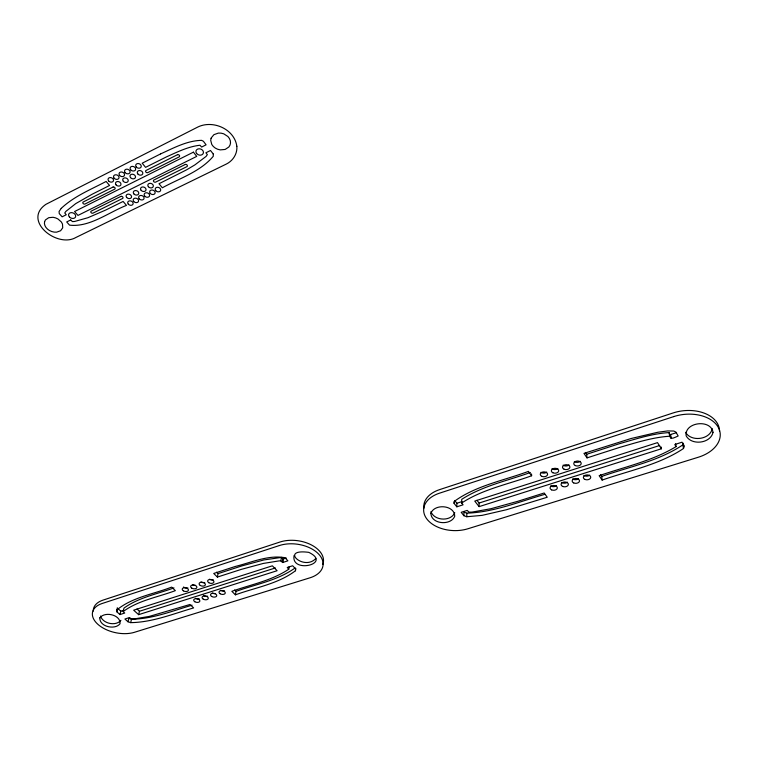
<?xml version="1.0" encoding="UTF-8"?>
<svg xmlns="http://www.w3.org/2000/svg" width="758" height="758" viewBox="0 0 758 758"><rect width="100%" height="100%" fill="white"/><g stroke="black" fill="none" stroke-linecap="round" stroke-linejoin="round"><path stroke-width="1.14" d="M466.805 516.738L466.824 513.157L463.943 512.133L463.905 515.715L466.805 516.738L482.097 515.364L506.515 509.717L547.248 497.248L544.159 492.994L517.553 501.37L491.042 508.694L471.959 512.105L468.975 512.152L467.203 510.399L461.196 512.304L463.905 515.715M288.779 569.192L287.225 567.505L292.645 565.762L295.611 568.851L295.44 570.765C278.11 583.944 255.484 587.526 235.416 594.831L231.853 591.316C250.898 584.541 271.809 580.666 288.779 569.192L289.111 566.757M454.108 501.578L454.08 503.369L456.828 506.818L463.062 504.819L461.66 503.037L461.717 499.342C482.439 485.925 507.358 480.79 530.335 472.509M456.828 506.818L456.885 503.246L454.828 500.659M712.293 428.677C709.914 439.82 691.002 442.094 685.564 432.306M295.44 570.765L295.762 568.434M282.44 562.521L282.952 559.025L281.408 557.424L263.898 559.935L241.963 565.885L218.058 573.616L217.385 577.075L241.347 569.362L263.339 563.421L279.219 560.873L280.886 560.92L282.677 562.512L287.898 560.825L285.017 557.717C268.36 554.704 251.372 562.502 235.312 566.463L213.728 573.465L217.385 577.075M282.677 562.512L283.189 559.025L286.306 558.002M280.886 560.92L281.408 557.424M461.66 503.037C482.581 489.223 508.277 484.267 531.614 475.759L531.529 473.958M235.416 594.831L236.032 591.373L234.61 589.961M454.08 503.369L454.544 501.19C476.251 485.499 503.729 480.563 528.43 471.381L531.614 475.759M138.629 614.662L277.106 570.717L272.368 565.819L133.673 610.181L138.629 614.662L139.463 611.261L275.381 567.95M130.67 622.631C152.415 622.375 173.023 613.857 193.631 607.907L190.012 604.486L149.165 616.443L133.929 618.973L131.418 618.983L129.523 617.552L124.909 619.011L127.998 621.778L130.67 622.631L131.522 619.229C152.424 619.011 172.274 610.976 192.077 605.178M127.998 621.778L128.851 618.376L131.522 619.229M117.291 607.783L116.817 611.782L119.944 614.577L124.719 613.042L123.118 611.602L123.98 608.106C138.619 597.465 157.257 594.054 173.98 587.886M119.944 614.577L120.816 611.175L123.677 610.256M116.817 611.782L117.708 608.39L120.816 611.175M676.041 446.633L674.81 444.51L682.02 442.198L684.417 446.083L683.489 448.518C659.128 464.806 629.434 470.51 602.136 480.07L599.152 475.683C624.943 466.786 652.515 460.921 676.041 446.633L675.634 443.762M294.104 555.434C290.475 574.052 332.724 563.857 308.809 552.364C278.897 548.347 303.901 571.57 315.821 558.475M683.489 448.518L682.863 444.861L683.479 443.24M454.781 512.73C450.802 521.798 434.107 520.879 430.961 511.565M120.92 620.347C115.832 626.506 102.823 623.682 100.511 616.046M116.694 610.048C132.167 597.257 153.362 594.196 171.649 587.109L175.363 590.624C158.015 597.171 138.202 600.412 123.118 611.602M295.118 567.95C277.798 580.448 255.806 584.266 236.032 591.373M682.863 444.861C658.598 461.148 628.979 466.871 601.767 476.431L600.582 474.679M585.479 452.46L586.711 454.26L618.945 443.856C635.375 439.157 651.927 433.642 669.077 432.581C671.569 439.043 669.996 439.706 678.173 435.983L675.88 432.069L673.777 431.037L667.58 430.942L657.897 432.24L631.12 438.503L583.963 453.369L587.033 457.889L619.371 447.485C635.858 442.786 652.467 437.29 669.665 436.229L670.925 438.247M670.337 434.59L676.562 432.657M456.885 503.246L462.067 501.578M476.924 500.271L479.084 503.047L659.687 445.496M661.374 448.783L657.508 442.625L474.764 501.085L479.084 506.628L661.374 448.783L661.09 446.964M544.831 494.33C519.239 501.711 493.761 512.275 466.824 513.157M136.99 609.015L139.463 611.261M216.599 572.167L218.058 573.616M670.622 434.59L671.218 438.238M669.077 432.581L669.665 436.229M601.767 476.431L602.136 480.07M586.711 454.26L587.033 457.889M479.084 503.047L479.084 506.628M568.964 464.91A3.695 2.464 -1.6 0 1 563.109 465.156M557.812 468.501A3.676 2.454 -1.2 0 1 551.985 468.738M546.745 472.063A3.657 2.435 -0.8 0 1 540.947 472.3M578.534 478.649A3.667 2.416 -1.7 0 1 572.726 478.876M589.705 475.114A3.686 2.435 -2.2 0 1 583.868 475.342M556.438 485.622A3.629 2.388 -0.9 0 1 550.696 485.85M567.439 482.145A3.648 2.397 -1.3 0 1 561.669 482.372M423.902 508.192A30.235 19.689 2.7 0 1 439.555 489.64L673.151 412.939A33.854 22.503 -6.1 0 1 719.503 430.999M580.211 461.29A3.724 2.482 -2.1 0 1 574.318 461.537M93.3 611.1A26.464 15.132 12.3 0 1 103.06 600.109L279.948 542.036A28.292 17.557 7.9 0 1 311.472 544.974A28.292 17.557 7.9 0 1 322.794 564.407M213.282 579.756A3.184 1.914 10.2 0 1 209.464 579.235M204.764 582.504A3.165 1.904 10.5 0 1 200.955 581.983M195.583 585.375A3.155 1.886 10.7 0 1 192.504 584.702M187.899 587.924A3.146 1.876 10.9 0 1 183.559 586.986M215.367 593.656A3.146 1.876 10.1 0 1 212.306 592.993M224.576 590.823A3.155 1.886 9.8 0 1 220.786 590.302M199.288 598.82A3.127 1.848 10.5 0 1 195.526 598.299M207.654 596.167A3.136 1.857 10.3 0 1 203.343 595.238M213.282 154.026L213.254 156.309C200.197 171.829 179.608 178.282 162.326 187.785L159.009 183.73L186.601 169.83L194.882 164.893L206.072 156.423L207.351 154.613L205.911 152.794L210.506 150.482L213.282 154.026M430.885 513.232C431.084 524.328 450.83 525.929 454.715 516.302C454.762 505.055 434.628 503.378 430.885 513.232M713.013 432.344C710.606 443.544 691.448 445.799 686.142 435.803C684.275 422.017 711.042 418.842 713.013 432.344M236.847 146.294C237.491 153.77 232.99 160.791 226.358 164.041L75.743 237.557C57.077 248.273 22.058 220.455 45.973 204.3L197.791 127.041C212.884 119.641 234.468 129.021 236.847 146.294M44.608 221.677L44.457 223.316A1.525 1.128 22.9 0 0 44.495 223.799L44.836 225.259A1.525 1.128 22.8 0 0 45.025 225.751L45.802 227.163A1.525 1.118 22.7 0 0 46.134 227.618L47.309 228.907A1.525 1.118 22.6 0 0 47.754 229.295L49.242 230.356A1.525 1.118 22.5 0 0 49.782 230.659L51.468 231.417A1.516 1.118 22.4 0 0 52.056 231.616L53.846 232.033A1.516 1.118 22.3 0 0 54.443 232.119L56.206 232.156A1.516 1.118 22.3 0 0 56.784 232.109L60.612 230.735L62.573 228.025A1.525 1.128 22.2 0 0 62.706 227.58L62.497 224.235A1.525 1.137 22.4 0 0 62.317 223.743L61.54 222.321A1.525 1.137 22.4 0 0 61.218 221.857L58.11 219.1A1.535 1.137 22.6 0 0 57.57 218.787L55.865 218.01A1.535 1.137 22.7 0 0 55.268 217.811L53.467 217.385A1.535 1.137 22.8 0 0 52.861 217.309L48.739 217.688L45.575 219.839A1.535 1.128 23 0 0 45.3 220.218L44.608 221.677M99.848 617.836C99.298 626.781 115.083 630.22 120.048 623.739C120.854 614.766 104.812 611.09 99.848 617.836M211.103 138.335L210.771 139.917A1.611 1.317 18.6 0 0 210.743 140.467L211.719 144.266A1.601 1.317 18.4 0 0 212.013 144.787L213.121 146.237A1.601 1.317 18.2 0 0 213.557 146.682L215.035 147.876A1.601 1.308 18 0 0 215.575 148.227L217.319 149.089A1.601 1.308 17.9 0 0 217.934 149.317L219.829 149.79A1.601 1.308 17.7 0 0 220.474 149.876L225.154 149.449L228.717 147.09A1.601 1.317 17.3 0 0 229.077 146.664L229.901 145.271A1.601 1.317 17.3 0 0 230.1 144.769L230.46 143.186A1.601 1.327 17.4 0 0 230.489 142.646L230.337 140.988A1.611 1.327 17.5 0 0 230.205 140.438L229.56 138.828A1.611 1.327 17.6 0 0 229.267 138.307L228.158 136.838A1.611 1.327 17.7 0 0 227.722 136.393L223.942 133.948A1.611 1.336 18.1 0 0 223.326 133.711L221.412 133.237A1.611 1.336 18.3 0 0 220.758 133.143L218.825 133.095A1.611 1.336 18.4 0 0 218.19 133.152L213.936 134.659L211.302 137.823A1.611 1.327 18.6 0 0 211.103 138.335M61.218 208.393L59.067 211.51L59.257 213.595L62.128 216.816L66.259 214.751L64.762 212.97L65.832 211.425L75.753 203.599L92.031 194.294L109.569 185.473L106.139 181.437C90.77 189.595 74.019 196.246 61.218 208.393M160.63 153.883L142.191 163.207L145.583 167.347L166.457 156.878C177.22 152.083 188.155 146.55 199.989 145.242L201.647 147.061L206.081 144.816L203.39 141.253L201.59 140.353C186.999 140.628 173.658 148.028 160.63 153.883M113.103 186.999L83.058 202.073A1.488 1.128 22.3 0 0 84.83 204.101L114.865 189.074A1.507 1.165 21.7 0 0 113.103 186.999M177.58 154.651L145.877 170.559A1.525 1.203 20.9 0 0 147.621 172.682L179.295 156.821A1.535 1.232 19.9 0 0 177.58 154.651M193.423 152.159L74.559 211.539L77.979 215.414L196.739 156.385L193.423 152.159M70.683 219.962L66.704 221.942L69.547 225.135C89.577 227.533 108.546 212.363 126.472 205.39L123.118 201.448L105.646 210.07L87.9 217.726L74.625 221.469L72.427 221.601L70.683 219.962M121.024 196.341L91.036 211.217A1.478 1.118 21.7 0 0 92.779 213.225L122.758 198.388A1.497 1.156 21 0 0 121.024 196.341M185.35 164.42L153.722 180.11A1.507 1.194 20.1 0 0 155.447 182.214L187.055 166.571A1.525 1.222 19.1 0 0 185.35 164.42M279.418 545.533L102.131 603.501A26.53 15.122 12.2 0 0 97.953 624.384A26.53 15.122 12.2 0 0 134.46 632.295L309.984 577.804A28.359 17.548 7.9 0 0 318.616 554.041A28.359 17.548 7.9 0 0 279.418 545.533M673.767 416.587L439.451 493.202A30.32 19.689 2.7 0 0 427.199 519.429A30.32 19.689 2.7 0 0 467.923 528.762L698.345 457.226A33.958 22.513 -6 0 0 717.94 426.745A33.958 22.513 -6 0 0 673.767 416.587M148.388 186.705A2.824 2.217 20.1 0 0 153.135 186.828A2.824 2.217 20.1 0 0 150.245 183.322A2.824 2.217 20.1 0 0 148.388 186.705M141.111 190.305A2.814 2.198 20.4 0 0 145.83 190.438A2.814 2.198 20.4 0 0 142.94 186.951A2.814 2.198 20.4 0 0 141.111 190.305M133.872 193.887A2.814 2.189 20.5 0 0 138.572 194.02A2.814 2.189 20.5 0 0 135.682 190.542A2.814 2.189 20.5 0 0 133.872 193.887M126.671 197.44A2.805 2.17 20.7 0 0 131.361 197.573A2.805 2.17 20.7 0 0 128.462 194.124A2.805 2.17 20.7 0 0 126.671 197.44M575.313 465.583A3.733 2.482 -2 0 0 581.197 463.697A3.733 2.482 -2 0 0 575.957 461.29A3.733 2.482 -2 0 0 575.313 465.583M564.066 469.193A3.714 2.464 -1.6 0 0 569.902 467.326A3.714 2.464 -1.6 0 0 564.672 464.929A3.714 2.464 -1.6 0 0 564.066 469.193M552.904 472.774A3.686 2.454 -1.1 0 0 558.703 470.917A3.686 2.454 -1.1 0 0 553.473 468.539A3.686 2.454 -1.1 0 0 552.904 472.774M541.837 476.327A3.667 2.435 -0.7 0 0 547.589 474.489A3.667 2.435 -0.7 0 0 542.368 472.12A3.667 2.435 -0.7 0 0 541.837 476.327M573.692 482.912A3.676 2.416 -1.7 0 0 579.5 481.084A3.676 2.416 -1.7 0 0 574.327 478.734A3.676 2.416 -1.7 0 0 573.692 482.912M584.873 479.388A3.695 2.435 -2.1 0 0 590.728 477.549A3.695 2.435 -2.1 0 0 585.546 475.181A3.695 2.435 -2.1 0 0 584.873 479.388M551.606 489.867A3.638 2.388 -0.9 0 0 557.32 488.076A3.638 2.388 -0.9 0 0 552.156 485.745A3.638 2.388 -0.9 0 0 551.606 489.867M562.607 486.399A3.657 2.397 -1.3 0 0 568.367 484.599A3.657 2.397 -1.3 0 0 563.194 482.249A3.657 2.397 -1.3 0 0 562.607 486.399M155.75 190.637A2.814 2.208 19.6 0 0 160.488 190.77A2.814 2.208 19.6 0 0 157.626 187.273A2.814 2.208 19.6 0 0 155.75 190.637M137.852 173.961A2.852 2.246 21.2 0 0 142.618 174.084A2.852 2.246 21.2 0 0 139.69 170.522A2.852 2.246 21.2 0 0 137.852 173.961M130.547 177.628A2.843 2.227 21.4 0 0 135.303 177.751A2.843 2.227 21.4 0 0 132.366 174.207A2.843 2.227 21.4 0 0 130.547 177.628M123.289 181.266A2.833 2.208 21.5 0 0 128.026 181.399A2.833 2.208 21.5 0 0 125.079 177.874A2.833 2.208 21.5 0 0 123.289 181.266M116.069 184.895A2.833 2.198 21.7 0 0 120.787 185.018A2.833 2.198 21.7 0 0 117.841 181.513A2.833 2.198 21.7 0 0 116.069 184.895M136.26 166.997A2.861 2.265 21.5 0 0 141.045 167.111A2.861 2.265 21.5 0 0 138.108 163.529A2.861 2.265 21.5 0 0 136.26 166.997M130.679 169.811A2.861 2.246 21.7 0 0 135.455 169.934A2.861 2.246 21.7 0 0 132.508 166.362A2.861 2.246 21.7 0 0 130.679 169.811M125.127 172.616A2.852 2.236 21.8 0 0 129.893 172.739A2.852 2.236 21.8 0 0 126.946 169.176A2.852 2.236 21.8 0 0 125.127 172.616M119.603 175.401A2.852 2.227 21.9 0 0 124.359 175.534A2.852 2.227 21.9 0 0 121.403 171.981A2.852 2.227 21.9 0 0 119.603 175.401M114.107 178.187A2.843 2.217 22.1 0 0 118.845 178.31A2.843 2.217 22.1 0 0 115.889 174.776A2.843 2.217 22.1 0 0 114.107 178.187M108.631 180.944A2.843 2.198 22.2 0 0 113.359 181.077A2.843 2.198 22.2 0 0 110.393 177.561A2.843 2.198 22.2 0 0 108.631 180.944M150.207 193.366A2.814 2.198 19.8 0 0 154.926 193.489A2.814 2.198 19.8 0 0 152.055 190.012A2.814 2.198 19.8 0 0 150.207 193.366M144.683 196.076A2.805 2.189 20 0 0 149.392 196.208A2.805 2.189 20 0 0 146.521 192.74A2.805 2.189 20 0 0 144.683 196.076M139.188 198.776A2.805 2.179 20.1 0 0 143.887 198.909A2.805 2.179 20.1 0 0 141.007 195.45A2.805 2.179 20.1 0 0 139.188 198.776M133.721 201.457A2.795 2.16 20.3 0 0 138.401 201.59A2.795 2.16 20.3 0 0 135.521 198.16A2.795 2.16 20.3 0 0 133.721 201.457M128.273 204.139A2.795 2.151 20.4 0 0 132.944 204.272A2.795 2.151 20.4 0 0 130.063 200.842A2.795 2.151 20.4 0 0 128.273 204.139M196.625 153.523A3.847 3.127 18.9 0 0 203.135 153.647A3.847 3.127 18.9 0 0 199.278 148.776A3.847 3.127 18.9 0 0 196.625 153.523M69.366 216.902A3.695 2.767 22.3 0 0 75.487 217.091A3.695 2.767 22.3 0 0 71.536 212.619A3.695 2.767 22.3 0 0 69.366 216.902M208.772 582.684A3.184 1.914 10.2 0 0 213.898 582.106A3.184 1.914 10.2 0 0 209.691 579.491A3.184 1.914 10.2 0 0 208.772 582.684M200.245 585.422A3.174 1.904 10.4 0 0 205.342 584.854A3.174 1.904 10.4 0 0 201.135 582.248A3.174 1.904 10.4 0 0 200.245 585.422M191.774 588.142A3.165 1.886 10.6 0 0 196.843 587.573A3.165 1.886 10.6 0 0 192.646 584.986A3.165 1.886 10.6 0 0 191.774 588.142M183.37 590.842A3.155 1.876 10.8 0 0 188.41 590.283A3.155 1.876 10.8 0 0 184.203 587.706A3.155 1.876 10.8 0 0 183.37 590.842M211.634 596.432A3.146 1.867 10 0 0 216.703 595.883A3.146 1.867 10 0 0 212.553 593.315A3.146 1.867 10 0 0 211.634 596.432M220.123 593.751A3.165 1.886 9.8 0 0 225.221 593.192A3.165 1.886 9.8 0 0 221.071 590.615A3.165 1.886 9.8 0 0 220.123 593.751M194.815 601.738A3.127 1.848 10.5 0 0 199.828 601.189A3.127 1.848 10.5 0 0 195.678 598.649A3.127 1.848 10.5 0 0 194.815 601.738M203.191 599.095A3.136 1.857 10.3 0 0 208.242 598.545A3.136 1.857 10.3 0 0 204.082 595.996A3.136 1.857 10.3 0 0 203.191 599.095"/></g></svg>
